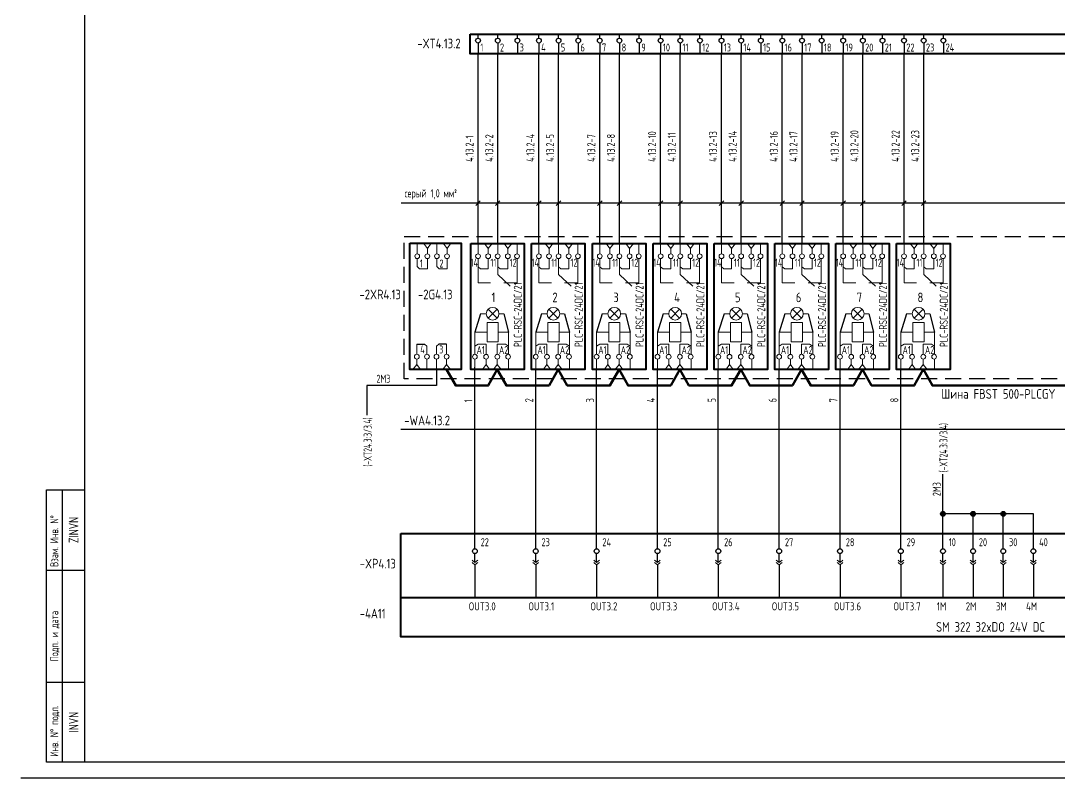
# Model space of a CAD drawing. Header units: millimetres. Extents: x 20057 to 24076, y -7467 to -7047.
# Drawn here: x 22888 to 23212.2, y -7467.1 to -7230.6 of the extents above; entities that cross this region are included whole.
import ezdxf
from ezdxf.enums import TextEntityAlignment as Align

# ---------------------------------------------------------------- set-up
doc = ezdxf.new("R2010")
doc.units = ezdxf.units.MM
for name, pattern in [('DASHED2', [0.375, 0.25, -0.125]), ('K5LT32768', [0]), ('K5LT_THIN', [0])]:
    doc.linetypes.add(name, pattern=pattern)
for name, color, linetype in [('Временный', 6, 'Continuous'), ('КИА_МАРКИРОВКА', 2, 'Continuous'), ('КИА_НАКЛЕЙКИ', 1, 'Continuous')]:
    doc.layers.add(name, color=color, linetype=linetype)
doc.styles.add('GOST-A 3-1', font='', dxfattribs={"height": 3})
doc.styles.add('GOSTA-2.5-1', font='', dxfattribs={"width": 0.9, "height": 2.5})
doc.styles.add('ROMANS0-70', font='romans.shx', dxfattribs={"width": 0.7})
doc.styles.get('GOST-A 3-1').set_extended_font_data('GOST type A')
doc.styles.get('GOSTA-2.5-1').set_extended_font_data('GOST Type AU')

# ---------------------------------------------------------------- blocks, each defined once
blk = doc.blocks.new('A$C2BDD7220')
at = {"color": 0}
for p, q in [((0.23, 0.02), (0.23, 39.45)), ((3.33, 17.46), (1.55, 11.69)), ((10.56, 17.46), (12.05, 11.69))]:
    blk.add_line(p, q, dxfattribs=at)
at = {"linetype": 'K5LT_THIN', "lineweight": 18}
for p, q in [((2.53, 36.17), (2.53, 39.45)), ((5.7, 37.88), (4.5, 39.45)), ((5.7, 37.88), (6.89, 39.45)), ((8.67, 36.17), (8.67, 39.45)), ((11.84, 37.88), (10.64, 39.45)), ((11.84, 37.88), (13.03, 39.45)), ((14.71, 36.17), (14.71, 39.45)), ((5.7, 36.17), (5.7, 37.88)), ((11.84, 36.17), (11.84, 37.88)), ((2.53, 34.67), (2.53, 27.11)), ((5.7, 34.67), (5.7, 31.53)), ((8.67, 34.67), (8.67, 29.67)), ((11.84, 34.67), (11.84, 31.53)), ((14.71, 27.11), (14.71, 34.67)), ((3.29, 31.53), (2.53, 32.16)), ((5.7, 31.53), (3.29, 31.53)), ((9.43, 31.53), (8.67, 32.16)), ((8.67, 29.67), (12.59, 26.09)), ((11.84, 31.53), (9.43, 31.53)), ((6.45, 27.11), (2.53, 27.11)), ((14.71, 27.11), (10.57, 27.11)), ((8.83, 14.69), (5.33, 14.69)), ((5.33, 14.69), (5.33, 8.69)), ((8.83, 8.69), (8.83, 14.69)), ((5.33, 11.69), (1.55, 11.69)), ((1.55, 4.8), (1.55, 11.69)), ((8.83, 11.69), (12.05, 11.69)), ((12.05, 4.8), (12.05, 11.69)), ((2.53, 7.93), (1.55, 7.34)), ((5.05, 7.93), (2.53, 7.93)), ((5.05, 4.79), (5.05, 7.93)), ((5.33, 8.69), (8.83, 8.69)), ((8.55, 4.8), (8.55, 7.98)), ((8.55, 7.98), (11.07, 7.98)), ((11.07, 7.98), (12.05, 7.38)), ((1.55, 3.3), (1.55, 0.02)), ((5.05, 3.29), (5.05, 1.58)), ((8.55, 3.3), (8.55, 1.59)), ((12.05, 3.3), (12.05, 0.02)), ((5.05, 1.58), (3.86, 0)), ((5.05, 1.58), (6.25, 0)), ((8.55, 1.59), (7.36, 0.02)), ((8.55, 1.59), (9.75, 0.02))]:
    blk.add_line(p, q, dxfattribs=at)
at = {"color": 0, "lineweight": 20}
for p, q in [((5.1, 17.46), (3.33, 17.46)), ((8.48, 16.06), (5.68, 18.86)), ((5.68, 16.06), (8.48, 18.86)), ((9.06, 17.46), (10.56, 17.46))]:
    blk.add_line(p, q, dxfattribs=at)
at = {"lineweight": 40}
blk.add_lwpolyline([(0.23, 39.45), (16.92, 39.45), (16.92, 0.02), (0.23, 0.02)], close=True, dxfattribs=at)
at = {"color": 0, "lineweight": 20}
blk.add_circle((7.08, 17.46), 1.98, dxfattribs=at)
at = {"linetype": 'K5LT32768', "lineweight": 18}
for centre, start, end in [((2.53, 35.42), 0, 180), ((5.7, 35.42), 0, 180), ((8.67, 35.42), 0, 180), ((11.84, 35.42), 0, 180), ((14.71, 35.42), 0, 180), ((2.53, 35.42), 180, 0), ((5.7, 35.42), 180, 0), ((8.67, 35.42), 180, 0), ((11.84, 35.42), 180, 0), ((14.71, 35.42), 180, 0), ((1.55, 4.05), 0, 180), ((1.55, 4.05), 180, 0), ((5.05, 4.04), 0, 180), ((5.05, 4.04), 180, 0), ((8.55, 4.05), 0, 180), ((8.55, 4.05), 180, 0), ((11.92, 4.05), 0, 180), ((11.92, 4.05), 180, 0)]:
    blk.add_arc(centre, 0.75, start, end, dxfattribs=at)
at = {"style": 'GOSTA-2.5-1', "width": 0.8}
for s, p in [('14', (0.22, 32.15)), ('11', (6.39, 32.15)), ('12', (12.39, 32.15)), ('A1', (2.07, 4.88)), ('A2', (9.07, 4.88))]:
    blk.add_text(s, height=2.5, dxfattribs=at).set_placement(p)
blk.add_text('PLC-RSC-24DC/21', height=2.5, rotation=90, dxfattribs=at).set_placement((16.2, 7.07))
blk = doc.blocks.new('A$C69954832')
at = {"linetype": 'K5LT_THIN', "lineweight": 18}
for p, q in [((2.31, 36.15), (2.31, 39.44)), ((5.47, 37.86), (4.28, 39.44)), ((5.47, 37.86), (6.67, 39.44)), ((8.45, 36.15), (8.45, 39.44)), ((11.61, 37.86), (10.42, 39.44)), ((11.61, 37.86), (12.81, 39.44)), ((5.47, 36.15), (5.47, 37.86)), ((11.61, 36.15), (11.61, 37.86)), ((2.31, 34.65), (2.31, 32.15)), ((5.47, 34.65), (5.47, 31.51)), ((8.45, 34.65), (8.45, 32.15)), ((11.61, 34.65), (11.61, 31.51)), ((3.06, 31.51), (2.31, 32.15)), ((5.47, 31.51), (3.06, 31.51)), ((9.2, 31.51), (8.45, 32.15)), ((11.61, 31.51), (9.2, 31.51)), ((2.19, 4.79), (2.19, 7.93)), ((4.6, 7.93), (5.35, 7.29)), ((5.35, 4.79), (5.35, 7.29)), ((9.08, 7.93), (8.33, 7.29)), ((8.33, 4.79), (8.33, 7.29)), ((11.49, 4.79), (11.49, 7.93)), ((2.19, 3.29), (2.19, 1.58)), ((5.35, 3.29), (5.35, 0)), ((8.33, 3.29), (8.33, 0)), ((11.49, 3.29), (11.49, 1.58)), ((2.19, 1.58), (0.99, 0)), ((2.19, 1.58), (3.38, 0)), ((11.49, 1.58), (10.3, 0)), ((11.49, 1.58), (12.69, 0))]:
    blk.add_line(p, q, dxfattribs=at)
at = {"color": 0}
for p, q in [((2.19, 7.93), (4.6, 7.93)), ((11.49, 7.93), (9.08, 7.93))]:
    blk.add_line(p, q, dxfattribs=at)
at = {"lineweight": 40}
blk.add_lwpolyline([(0, 39.44), (16, 39.44), (16, 0), (0, 0)], close=True, dxfattribs=at)
at = {"linetype": 'K5LT32768', "lineweight": 18}
for centre, start, end in [((2.31, 35.4), 0, 180), ((5.47, 35.4), 0, 180), ((8.45, 35.4), 0, 180), ((11.61, 35.4), 0, 180), ((2.31, 35.4), 180, 0), ((5.47, 35.4), 180, 0), ((8.45, 35.4), 180, 0), ((11.61, 35.4), 180, 0), ((2.19, 4.04), 0, 180), ((2.19, 4.04), 180, 0), ((5.35, 4.04), 0, 180), ((5.35, 4.04), 180, 0), ((8.33, 4.04), 0, 180), ((8.33, 4.04), 180, 0), ((11.49, 4.04), 0, 180), ((11.49, 4.04), 180, 0)]:
    blk.add_arc(centre, 0.75, start, end, dxfattribs=at)
at = {"style": 'GOSTA-2.5-1', "width": 0.8}
for s, p in [('1', (3.12, 31.89)), ('2', (9.26, 31.88)), ('4', (3.25, 5.05)), ('3', (9.14, 5.05))]:
    blk.add_text(s, height=2.5, dxfattribs=at).set_placement(p)
blk = doc.blocks.new('A$C34E54C29')
for p, q in [((0, -4.79), (0, 0)), ((19, -4.79), (19, 0)), ((38, -4.79), (38, 0)), ((57, -4.79), (57, 0)), ((133, -4.79), (133, 0)), ((146.14, -4.79), (146.14, 0)), ((155.55, -4.79), (155.55, 0)), ((164.96, -4.79), (164.96, 0)), ((174.37, -4.79), (174.37, 0)), ((76, -4.79), (76, 0)), ((95, -4.79), (95, 0)), ((114, -4.79), (114, 0)), ((0, -9.11), (0, -6.29)), ((19, -9.11), (19, -6.29)), ((38, -9.11), (38, -6.29)), ((57, -9.11), (57, -6.29)), ((76, -9.11), (76, -6.29)), ((95, -9.11), (95, -6.29)), ((114, -9.11), (114, -6.29)), ((133, -9.11), (133, -6.29)), ((146.14, -9.11), (146.14, -6.29)), ((155.55, -9.11), (155.55, -6.29)), ((164.96, -9.11), (164.96, -6.29)), ((174.37, -9.11), (174.37, -6.29)), ((0, -9.86), (0, -20.03)), ((19, -9.86), (19, -20.03)), ((38, -9.86), (38, -20.03)), ((57, -9.86), (57, -20.03)), ((76, -9.86), (76, -20.03)), ((95, -9.86), (95, -20.03)), ((114, -9.86), (114, -20.03)), ((133, -9.86), (133, -20.03)), ((146.14, -9.86), (146.14, -20.03)), ((155.55, -9.86), (155.55, -20.03)), ((164.96, -9.86), (164.96, -20.03)), ((174.37, -9.86), (174.37, -20.03))]:
    blk.add_line(p, q)
at = {"lineweight": 18}
for p, q in [((0, -9.11), (-0.89, -8.37)), ((0, -9.86), (-0.89, -9.11)), ((0, -9.11), (0.89, -8.37)), ((0, -9.86), (0.89, -9.11)), ((19, -9.11), (18.11, -8.37)), ((19, -9.86), (18.11, -9.11)), ((19, -9.11), (19.89, -8.37)), ((19, -9.86), (19.89, -9.11)), ((38, -9.11), (37.11, -8.37)), ((38, -9.86), (37.11, -9.11)), ((38, -9.11), (38.89, -8.37)), ((38, -9.86), (38.89, -9.11)), ((57, -9.11), (56.11, -8.37)), ((57, -9.86), (56.11, -9.11)), ((57, -9.11), (57.89, -8.37)), ((57, -9.86), (57.89, -9.11)), ((76, -9.11), (75.11, -8.37)), ((76, -9.86), (75.11, -9.11)), ((76, -9.11), (76.89, -8.37)), ((76, -9.86), (76.89, -9.11)), ((95, -9.11), (94.11, -8.37)), ((95, -9.86), (94.11, -9.11)), ((95, -9.11), (95.89, -8.37)), ((95, -9.86), (95.89, -9.11)), ((114, -9.11), (113.11, -8.37)), ((114, -9.86), (113.11, -9.11)), ((114, -9.11), (114.89, -8.37)), ((114, -9.86), (114.89, -9.11)), ((133, -9.11), (132.11, -8.37)), ((133, -9.86), (132.11, -9.11)), ((133, -9.11), (133.89, -8.37)), ((133, -9.86), (133.89, -9.11)), ((146.14, -9.11), (145.25, -8.37)), ((146.14, -9.86), (145.25, -9.11)), ((146.14, -9.11), (147.03, -8.37)), ((146.14, -9.86), (147.03, -9.11)), ((155.55, -9.11), (154.66, -8.37)), ((155.55, -9.86), (154.66, -9.11)), ((155.55, -9.11), (156.44, -8.37)), ((155.55, -9.86), (156.44, -9.11)), ((164.96, -9.11), (164.07, -8.37)), ((164.96, -9.86), (164.07, -9.11)), ((164.96, -9.11), (165.85, -8.37)), ((164.96, -9.86), (165.85, -9.11)), ((174.37, -9.11), (173.48, -8.37)), ((174.37, -9.86), (173.48, -9.11)), ((174.37, -9.11), (175.26, -8.37)), ((174.37, -9.86), (175.26, -9.11))]:
    blk.add_line(p, q, dxfattribs=at)
at = {"lineweight": 40}
blk.add_line((-23.13, -20.03), (348.54, -20.03), dxfattribs=at)
blk.add_lwpolyline([(-23.13, 0), (348.54, 0), (348.54, -32.34), (-23.13, -32.34)], close=True, dxfattribs=at)
for centre in [(0, -5.54), (19, -5.54), (38, -5.54), (57, -5.54), (76, -5.54), (95, -5.54), (114, -5.54), (133, -5.54), (146.14, -5.54), (155.55, -5.54), (164.96, -5.54), (174.37, -5.54)]:
    blk.add_circle(centre, 0.75)
at = {"style": 'GOSTA-2.5-1', "width": 0.9}
for s, p in [('22', (1.8, -4)), ('23', (20.8, -4)), ('24', (39.8, -4)), ('25', (58.8, -4)), ('26', (77.8, -4)), ('27', (96.8, -4)), ('28', (115.8, -4)), ('29', (134.8, -4)), ('10', (147.94, -4)), ('20', (157.35, -4)), ('30', (166.76, -4)), ('40', (176.18, -4))]:
    blk.add_text(s, height=2.5, dxfattribs=at).set_placement(p)
for s, height, style, p in [('OUT3.0', 2.5, 'GOSTA-2.5-1', (-1.94, -24.02)), ('OUT3.1', 2.5, 'GOSTA-2.5-1', (16.69, -24.02)), ('OUT3.2', 2.5, 'GOSTA-2.5-1', (36.06, -24.02)), ('OUT3.3', 2.5, 'GOSTA-2.5-1', (54.69, -24.02)), ('OUT3.4', 2.5, 'GOSTA-2.5-1', (74.06, -24.02)), ('OUT3.5', 2.5, 'GOSTA-2.5-1', (92.69, -24.02)), ('OUT3.6', 2.5, 'GOSTA-2.5-1', (112.06, -24.02)), ('OUT3.7', 2.5, 'GOSTA-2.5-1', (130.69, -24.02)), ('1M', 2.5, 'GOSTA-2.5-1', (144.2, -24.02)), ('2M', 2.5, 'GOSTA-2.5-1', (153.24, -24.02)), ('3M', 2.5, 'GOSTA-2.5-1', (162.65, -24.02)), ('4M', 2.5, 'GOSTA-2.5-1', (172.07, -24.02)), ('SM 322 32xDO 24V DC', 3, 'GOST-A 3-1', (143.96, -30.7))]:
    blk.add_text(s, height=height, dxfattribs=dict(style=style)).set_placement(p)
blk = doc.blocks.new('A$C2EC3666A')
h = blk.add_hatch(color=7)
h.dxf.hatch_style = 1
edge = h.paths.add_edge_path()
edge.add_arc((0, 0), 0.75, 0, 360)
at = {"color": 0}
blk.add_circle((0, 0), 0.75, dxfattribs=at)

msp = doc.modelspace()

# ---------------------------------------------------------------- linework, layer by layer
for p, q in [((22908, -7462.07), (22908, -7052.07)), ((22896, -7462.07), (22896, -7377.07)), ((22896, -7377.07), (22908, -7377.07)), ((22901, -7462.07), (22901, -7377.07)), ((22896, -7402.07), (22908, -7402.07)), ((22896, -7437.07), (22908, -7437.07)), ((22901, -7437.07), (22908, -7437.07)), ((22908, -7462.07), (22896, -7462.07)), ((23477, -7462.07), (22908, -7462.07)), ((23482, -7467.07), (22888, -7467.07))]:
    msp.add_line(p, q)
at = {"color": 0}
for p, q in [((23030.77, -7236.03), (23030.77, -7234.78)), ((23036.92, -7236.03), (23036.92, -7234.78)), ((23043.06, -7236.03), (23043.06, -7234.78)), ((23049.77, -7236.03), (23049.77, -7234.78)), ((23055.92, -7236.03), (23055.92, -7234.78)), ((23062.06, -7236.03), (23062.06, -7234.78)), ((23068.77, -7236.03), (23068.77, -7234.78)), ((23074.92, -7236.03), (23074.92, -7234.78)), ((23081.06, -7236.03), (23081.06, -7234.78)), ((23087.77, -7236.03), (23087.77, -7234.78)), ((23093.92, -7236.03), (23093.92, -7234.78)), ((23100.06, -7236.03), (23100.06, -7234.78)), ((23106.77, -7236.03), (23106.77, -7234.78)), ((23112.92, -7236.03), (23112.92, -7234.78)), ((23119.06, -7236.03), (23119.06, -7234.78)), ((23125.77, -7236.03), (23125.77, -7234.78)), ((23131.92, -7236.03), (23131.92, -7234.78)), ((23138.06, -7236.03), (23138.06, -7234.78)), ((23144.77, -7236.03), (23144.77, -7234.78)), ((23150.92, -7236.03), (23150.92, -7234.78)), ((23157.06, -7236.03), (23157.06, -7234.78)), ((23163.77, -7236.03), (23163.77, -7234.78)), ((23169.92, -7236.03), (23169.92, -7234.78)), ((23176.06, -7236.03), (23176.06, -7234.78)), ((23030.77, -7237.53), (23030.77, -7240.95)), ((23036.92, -7237.53), (23036.92, -7240.95)), ((23043.06, -7237.53), (23043.06, -7240.95)), ((23049.77, -7237.53), (23049.77, -7240.95)), ((23055.92, -7237.53), (23055.92, -7240.95)), ((23062.06, -7237.53), (23062.06, -7240.95)), ((23068.77, -7237.53), (23068.77, -7240.95)), ((23074.92, -7237.53), (23074.92, -7240.95)), ((23081.06, -7237.53), (23081.06, -7240.95)), ((23087.77, -7237.53), (23087.77, -7240.95)), ((23093.92, -7237.53), (23093.92, -7240.95)), ((23100.06, -7237.53), (23100.06, -7240.95)), ((23106.77, -7237.53), (23106.77, -7240.95)), ((23112.92, -7237.53), (23112.92, -7240.95)), ((23119.06, -7237.53), (23119.06, -7240.95)), ((23125.77, -7237.53), (23125.77, -7240.95)), ((23131.92, -7237.53), (23131.92, -7240.95)), ((23138.06, -7237.53), (23138.06, -7240.95)), ((23144.77, -7237.53), (23144.77, -7240.95)), ((23150.92, -7237.53), (23150.92, -7240.95)), ((23157.06, -7237.53), (23157.06, -7240.95)), ((23163.77, -7237.53), (23163.77, -7240.95)), ((23169.92, -7237.53), (23169.92, -7240.95)), ((23176.06, -7237.53), (23176.06, -7240.95)), ((23359.08, -7287.55), (23006.74, -7287.55)), ((23030.07, -7288.26), (23031.48, -7286.85)), ((23036.21, -7288.26), (23037.62, -7286.85)), ((23049.07, -7288.26), (23050.48, -7286.85)), ((23055.21, -7288.26), (23056.62, -7286.85)), ((23068.07, -7288.26), (23069.48, -7286.85)), ((23074.21, -7288.26), (23075.62, -7286.85)), ((23087.07, -7288.26), (23088.48, -7286.85)), ((23093.21, -7288.26), (23094.62, -7286.85)), ((23106.07, -7288.26), (23107.48, -7286.85)), ((23112.21, -7288.26), (23113.62, -7286.85)), ((23125.07, -7288.26), (23126.48, -7286.85)), ((23131.21, -7288.26), (23132.62, -7286.85)), ((23144.07, -7288.26), (23145.48, -7286.85)), ((23150.21, -7288.26), (23151.62, -7286.85)), ((23163.07, -7288.26), (23164.48, -7286.85)), ((23169.21, -7288.26), (23170.62, -7286.85)), ((23029.79, -7339.5), (23029.79, -7338.72)), ((23029.79, -7390.63), (23029.79, -7339.5)), ((23048.79, -7390.63), (23048.79, -7339.5)), ((23067.79, -7390.63), (23067.79, -7339.5)), ((23086.79, -7390.63), (23086.79, -7339.5)), ((23105.79, -7390.63), (23105.79, -7339.5)), ((23124.79, -7390.63), (23124.79, -7339.5)), ((23143.79, -7390.63), (23143.79, -7339.5)), ((23162.79, -7390.63), (23162.79, -7339.5)), ((23006.67, -7358.14), (23354.14, -7358.14))]:
    msp.add_line(p, q, dxfattribs=at)
at = {"color": 252}
for p, q in [((23030.77, -7300.07), (23030.77, -7240.95)), ((23036.92, -7300.07), (23036.92, -7240.95)), ((23049.77, -7300.07), (23049.77, -7240.95)), ((23055.92, -7300.07), (23055.92, -7240.95)), ((23068.77, -7300.07), (23068.77, -7240.95)), ((23074.92, -7300.07), (23074.92, -7240.95)), ((23087.77, -7300.07), (23087.77, -7240.95)), ((23093.92, -7300.07), (23093.92, -7240.95)), ((23106.77, -7300.07), (23106.77, -7240.95)), ((23112.92, -7300.07), (23112.92, -7240.95)), ((23125.77, -7300.07), (23125.77, -7240.95)), ((23131.92, -7300.07), (23131.92, -7240.95)), ((23144.77, -7300.07), (23144.77, -7240.95)), ((23150.92, -7300.07), (23150.92, -7240.95)), ((23163.77, -7300.07), (23163.77, -7240.95)), ((23169.92, -7300.07), (23169.92, -7240.95))]:
    msp.add_line(p, q, dxfattribs=at)
at = {"color": 4}
for p, q in [((23017.8, -7339.5), (23017.8, -7344.5)), ((23017.8, -7344.5), (22996.01, -7344.5)), ((22996.01, -7344.5), (22996.01, -7353.71)), ((23175.93, -7390.63), (23175.93, -7372.12)), ((23204.17, -7384.52), (23175.93, -7384.52)), ((23185.34, -7390.63), (23185.34, -7384.52)), ((23194.76, -7390.63), (23194.76, -7384.52)), ((23204.17, -7390.63), (23204.17, -7384.52))]:
    msp.add_line(p, q, dxfattribs=at)
at = {"color": 0, "lineweight": 40}
msp.add_lwpolyline([(23028.33, -7234.78), (23367.92, -7234.78), (23367.92, -7240.95), (23028.33, -7240.95)], close=True, dxfattribs=at)
at = {"color": 0, "linetype": 'DASHED2', "ltscale": 20}
msp.add_lwpolyline([(23007.74, -7297.94), (23369.09, -7297.94), (23369.09, -7342.4), (23007.74, -7342.4)], close=True, dxfattribs=at)
at = {"color": 4, "lineweight": 50}
for points in [[(23020.96, -7339.5), (23023.8, -7344.5), (23033.95, -7344.5), (23036.79, -7339.5)], [(23036.79, -7339.5), (23039.63, -7344.5), (23052.95, -7344.5), (23055.79, -7339.5)], [(23055.79, -7339.5), (23058.63, -7344.5), (23071.95, -7344.5), (23074.79, -7339.5)], [(23074.79, -7339.5), (23077.63, -7344.5), (23090.95, -7344.5), (23093.79, -7339.5)], [(23093.79, -7339.5), (23096.63, -7344.5), (23109.95, -7344.5), (23112.79, -7339.5)], [(23112.79, -7339.5), (23115.63, -7344.5), (23128.95, -7344.5), (23131.79, -7339.5)], [(23131.79, -7339.5), (23134.63, -7344.5), (23147.95, -7344.5), (23150.79, -7339.5)], [(23150.79, -7339.5), (23153.63, -7344.5), (23166.95, -7344.5), (23169.79, -7339.5)], [(23224.6, -7339.5), (23221.76, -7344.5), (23172.65, -7344.5), (23169.81, -7339.5)]]:
    msp.add_lwpolyline(points, dxfattribs=at)
at = {"color": 0}
for centre in [(23030.77, -7236.78), (23036.92, -7236.78), (23043.06, -7236.78), (23049.77, -7236.78), (23055.92, -7236.78), (23062.06, -7236.78), (23068.77, -7236.78), (23074.92, -7236.78), (23081.06, -7236.78), (23087.77, -7236.78), (23093.92, -7236.78), (23100.06, -7236.78), (23106.77, -7236.78), (23112.92, -7236.78), (23119.06, -7236.78), (23125.77, -7236.78), (23131.92, -7236.78), (23138.06, -7236.78), (23144.77, -7236.78), (23150.92, -7236.78), (23157.06, -7236.78), (23163.77, -7236.78), (23169.92, -7236.78), (23176.06, -7236.78)]:
    msp.add_circle(centre, 0.75, dxfattribs=at)

# ---------------------------------------------------------------- block references
for name, p in [('A$C69954832', (23009.47, -7339.5)), ('A$C2BDD7220', (23028.24, -7339.52)), ('A$C2BDD7220', (23047.24, -7339.52)), ('A$C2BDD7220', (23066.24, -7339.52)), ('A$C2BDD7220', (23085.24, -7339.52)), ('A$C2BDD7220', (23104.24, -7339.52)), ('A$C2BDD7220', (23123.24, -7339.52)), ('A$C2BDD7220', (23142.24, -7339.52)), ('A$C2BDD7220', (23161.24, -7339.52)), ('A$C2EC3666A', (23175.93, -7384.52)), ('A$C2EC3666A', (23185.34, -7384.52)), ('A$C2EC3666A', (23194.76, -7384.52)), ('A$C34E54C29', (23029.79, -7390.63))]:
    msp.add_blockref(name, p, dxfattribs=at)

# ---------------------------------------------------------------- texts
at = {"style": 'GOSTA-2.5-1', "width": 0.9}
for s, p in [('1', (23031.48, -7240.18)), ('2', (23037.62, -7240.18)), ('3', (23043.76, -7240.18)), ('4', (23050.48, -7240.18)), ('5', (23056.62, -7240.18)), ('6', (23062.76, -7240.18)), ('7', (23069.48, -7240.18)), ('8', (23075.62, -7240.18)), ('9', (23081.76, -7240.18)), ('10', (23088.48, -7240.18)), ('11', (23094.62, -7240.18)), ('12', (23100.76, -7240.18)), ('13', (23107.48, -7240.18)), ('14', (23113.62, -7240.18)), ('15', (23119.76, -7240.18)), ('16', (23126.48, -7240.18)), ('17', (23132.62, -7240.18)), ('18', (23138.76, -7240.18)), ('19', (23145.48, -7240.18)), ('20', (23151.62, -7240.18)), ('21', (23157.76, -7240.18)), ('22', (23164.48, -7240.18)), ('23', (23170.62, -7240.18)), ('24', (23176.76, -7240.18)), ('серый 1,0 мм²', (23007.81, -7285.71))]:
    msp.add_text(s, height=2.5, dxfattribs=at).set_placement(p)
at = {"style": 'GOST-A 3-1'}
for s, p in [('1', (23034.98, -7318.44)), ('2', (23053.98, -7318.44)), ('3', (23072.98, -7318.44)), ('4', (23091.98, -7318.44)), ('5', (23110.98, -7318.44)), ('6', (23129.98, -7318.44)), ('7', (23148.98, -7318.44)), ('8', (23167.98, -7318.44)), ('Шина FBST 500-PLCGY', (23175.41, -7348.59)), ('-XP4.13', (22993.85, -7401.57))]:
    msp.add_text(s, height=3, dxfattribs=at).set_placement(p)
at = {"style": 'GOSTA-2.5-1', "width": 0.9}
for s, p in [('1', (23028.99, -7349.72)), ('2', (23047.99, -7349.72)), ('3', (23066.99, -7349.72)), ('4', (23085.99, -7349.72)), ('5', (23104.99, -7349.72)), ('6', (23123.99, -7349.72)), ('7', (23142.99, -7349.72)), ('8', (23161.99, -7349.72))]:
    msp.add_text(s, height=2.5, rotation=90, dxfattribs=at).set_placement(p)
at = {"style": 'ROMANS0-70', "width": 0.7}
for s, p in [('Взам. Инв. N%%d', (22900.46, -7401.07)), ('Подп. и дата', (22900.46, -7430.6)), ('Инв. N%%d подл.', (22900.46, -7460.37))]:
    msp.add_text(s, height=2.5, rotation=90, dxfattribs=at).set_placement(p, align=Align.BOTTOM_LEFT)
at = {"style": 'ROMANS0-70', "width": 0.7, "flags": 12}
for tag, p in [('ZINVN', (22904.5, -7389.57)), ('INVN', (22904.5, -7449.57))]:
    msp.add_attdef(tag, text='', height=3, rotation=90, dxfattribs=at).set_placement(p, align=Align.MIDDLE_CENTER)
at = {"layer": 'Временный', "style": 'GOSTA-2.5-1', "width": 0.7}
for p in [(22997.54, -7369.8), (23177.35, -7371.58)]:
    msp.add_text('(-XT24.3:3/3.4)', height=2.5, rotation=90, dxfattribs=at).set_placement(p)
at = {"layer": 'КИА_МАРКИРОВКА', "style": 'GOSTA-2.5-1'}
for s, width, p in [('4.13.2-10', 0.9, (23086.37, -7274.64)), ('4.13.2-11', 0.9, (23092.51, -7274.64)), ('4.13.2-13', 0.9, (23105.37, -7274.64)), ('4.13.2-14', 0.9, (23111.51, -7274.64)), ('4.13.2-16', 0.9, (23124.37, -7274.64)), ('4.13.2-17', 0.9, (23130.51, -7274.64)), ('4.13.2-19', 0.9, (23143.37, -7274.64)), ('4.13.2-20', 0.9, (23149.51, -7274.64)), ('4.13.2-22', 0.9, (23162.37, -7274.64)), ('4.13.2-23', 0.9, (23168.51, -7274.64)), ('4.13.2-1', 0.9, (23029.37, -7274.64)), ('4.13.2-2', 0.9, (23035.51, -7274.64)), ('4.13.2-4', 0.9, (23048.37, -7274.64)), ('4.13.2-5', 0.9, (23054.51, -7274.64)), ('4.13.2-7', 0.9, (23067.37, -7274.64)), ('4.13.2-8', 0.9, (23073.51, -7274.64)), ('2M3', 0.8, (23175.23, -7379))]:
    msp.add_text(s, height=2.5, rotation=90, dxfattribs=dict(at, width=width)).set_placement(p)
at = {"layer": 'КИА_МАРКИРОВКА', "style": 'GOSTA-2.5-1', "width": 0.8}
msp.add_text('2M3', height=2.5, dxfattribs=at).set_placement((22999.03, -7343.6))
at = {"layer": 'КИА_МАРКИРОВКА', "style": 'GOST-A 3-1'}
msp.add_text('-WA4.13.2', height=3, dxfattribs=at).set_placement((23007.72, -7356.87))
at = {"layer": 'КИА_НАКЛЕЙКИ', "style": 'GOST-A 3-1'}
for s, p in [('-XT4.13.2', (23011.81, -7239.17)), ('-2XR4.13', (22993.76, -7317.53)), ('-2G4.13', (23012.02, -7317.53)), ('-4A11', (22993.85, -7417.16))]:
    msp.add_text(s, height=3, dxfattribs=at).set_placement(p)

doc.saveas('drawing.dxf')
